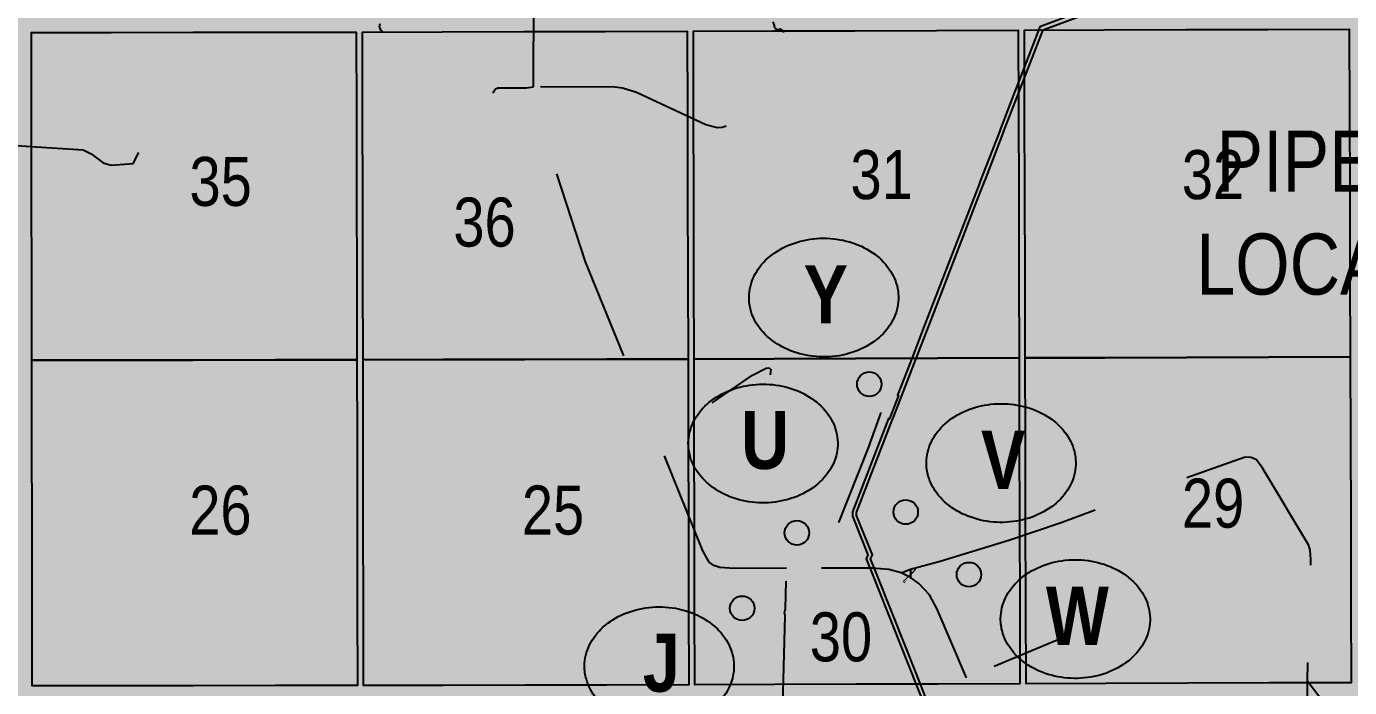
# Model space of a CAD drawing. Extents: x 507565 to 531726, y 6009554 to 6022365.
# Drawn here: x 523152 to 523368.3, y 6015356.9 to 6015464.9 of the extents above; entities that cross this region are included whole.
import ezdxf
from ezdxf.enums import TextEntityAlignment as Align

# ---------------------------------------------------------------- set-up
doc = ezdxf.new("R2010")
doc.units = 0
doc.header["$LTSCALE"] = 5
doc.linetypes.add('DASHED2', pattern=[9.525, 6.35, -3.175])
for name, color, linetype in [('CG-NOTES', 7, 'Continuous'), ('P-PROPOSED', 10, 'Continuous'), ('Quarters', 8, 'Continuous'), ('RoadSeg', 57, 'DASHED2'), ('ROUTE-MAP-ROUTE', 90, 'Continuous'), ('T-WATER', 160, 'Continuous')]:
    doc.layers.add(name, color=color, linetype=linetype)
doc.layers.add('ROUTE-MAP-BACKGROUND-H', color=7, linetype='Continuous', true_color=0xf0ebff)
doc.styles.add('120', font='ARIALN.TTF', dxfattribs={"height": 13})
doc.styles.add('80', font='ARIALN.TTF', dxfattribs={"height": 10})
doc.styles.add('BOLD', font='ARIALNB.TTF')

# ---------------------------------------------------------------- blocks, each defined once
blk = doc.blocks.new('AA')
at = {"const_width": 4}
blk.add_lwpolyline([(-1, 0, 1), (1, 0, 1)], format="xyb", close=True, dxfattribs=at)
blk.add_circle((0, 0), 2)
blk = doc.blocks.new('Route_Letters')
h = blk.add_hatch(color=255)
h.dxf.hatch_style = 1
edge = h.paths.add_edge_path()
edge.add_ellipse((-0.12, 0.46), major_axis=(-11.97, 0), ratio=0.789318, start_angle=0, end_angle=360)
at = {"color": 5}
blk.add_open_spline([(-12.34, 0.46), (-12.34, -0.25), (-12.24, -0.97), (-11.72, -2.79), (-11.14, -3.88), (-9.56, -5.81), (-8.54, -6.66), (-6.22, -8.02), (-4.9, -8.54), (-2.12, -9.17), (-0.66, -9.3), (2.22, -9.13), (3.64, -8.84), (6.27, -7.89), (7.48, -7.22), (9.54, -5.6), (10.38, -4.64), (11.6, -2.54), (11.97, -1.4), (12.18, 0.91), (12.02, 2.08), (11.2, 4.3), (10.54, 5.35), (8.8, 7.2), (7.72, 7.99), (5.29, 9.24), (3.93, 9.68), (1.11, 10.18), (-0.35, 10.23), (-3.22, 9.91), (-4.61, 9.55), (-7.16, 8.47), (-8.32, 7.75), (-10.24, 6.02), (-11, 5.02), (-12.05, 2.86), (-12.32, 1.7), (-12.34, 0.52), (-12.34, 0.49), (-12.34, 0.46)], degree=3, knots=[0, 0, 0, 0, 0.219529, 0.219529, 0.575727, 0.575727, 0.931924, 0.931924, 1.288121, 1.288121, 1.644318, 1.644318, 2.000515, 2.000515, 2.356712, 2.356712, 2.712909, 2.712909, 3.069107, 3.069107, 3.425304, 3.425304, 3.781501, 3.781501, 4.137698, 4.137698, 4.493895, 4.493895, 4.850092, 4.850092, 5.20629, 5.20629, 5.562487, 5.562487, 5.918684, 5.918684, 6.274881, 6.274881, 6.283185, 6.283185, 6.283185, 6.283185], dxfattribs=at)
at = {"color": 14, "style": 'BOLD'}
blk.add_attdef('A', text='', height=9.5, dxfattribs=at).set_placement((0.22, 0.98), align=Align.MIDDLE)
blk = doc.blocks.new('*U181')
h = blk.add_hatch(color=255)
edge = h.paths.add_edge_path()
edge.add_line((-29, -20), (29, -20))
edge.add_arc((29, -14), 6, 270, 360)
edge.add_line((35, -14), (35, 12.5))
edge.add_arc((29, 12.5), 6, 0, 90)
edge.add_line((29, 18.5), (-29, 18.5))
edge.add_arc((-29, 12.5), 6, 90, 180)
edge.add_line((-35, 12.5), (-35, -14))
edge.add_arc((-29, -14), 6, 180, 270)
at = {"color": 14, "flags": 128}
blk.add_lwpolyline([(-29, -20, 3, 3, 0), (29, -20, 3, 3, 0.414214), (35, -14, 3, 3, 0), (35, 12.5, 3, 0, 0.414214), (29, 18.5, 0, 0, 0), (-29, 18.5, 0, 0, 0.414214), (-35, 12.5, 0, 0, 0), (-35, -14, 0, 3, 0.414214)], format="xyseb", close=True, dxfattribs=at)
at = {"color": 14, "style": '80'}
blk.add_attdef('ENTER_TEXT_001', (-26.85, -4.92), '', height=10, dxfattribs=at)

msp = doc.modelspace()

# ---------------------------------------------------------------- hatches: boundary and pattern name
at = {"layer": 'ROUTE-MAP-BACKGROUND-H'}
h = msp.add_hatch(color=256, dxfattribs=at)
h.dxf.hatch_style = 1
h.paths.add_polyline_path([(523871.081, 6016124.178), (523873.071, 6015800.356), (523917.515, 6015800.58), (523923.823, 6014811.294), (522926.315, 6014807.962), (522925.895, 6015778.478), (522873.584, 6015778.442), (522873.69, 6016121.495)])

# ---------------------------------------------------------------- linework, layer by layer
at = {"layer": 'CG-NOTES', "color": 14, "flags": 128}
msp.add_lwpolyline([(523310.199, 6015433.99, 0, 9.995, 0), (523378.043, 6015416.883, 0, 0, 0)], format="xyseb", dxfattribs=at)
at = {"layer": 'P-PROPOSED', "flags": 128}
for points in [[(523344.742, 6015474.924), (523317.72, 6015464.846), (523314.582, 6015456.733), (523313.584, 6015454.153), (523311.272, 6015448.175), (523311.079, 6015447.676), (523308.333, 6015440.576), (523307.955, 6015439.599), (523307.644, 6015438.795), (523307.224, 6015437.71), (523298.956, 6015416.333), (523296.852, 6015410.894), (523294.439, 6015404.654), (523294.586, 6015404.596), (523293.279, 6015401.217), (523293.096, 6015400.744), (523292.952, 6015400.811), (523287.066, 6015385.592), (523287.07, 6015384.868), (523289.593, 6015378.531), (523289.313, 6015377.883), (523290.435, 6015375.065), (523295.146, 6015363.23), (523297.556, 6015357.178), (523298.84, 6015353.954)], [(523299.356, 6015354.457), (523298.175, 6015357.424), (523295.764, 6015363.476), (523291.089, 6015375.222), (523290.034, 6015377.873), (523290.313, 6015378.521), (523287.735, 6015384.997), (523287.732, 6015385.47), (523293.569, 6015400.561), (523293.752, 6015401.034), (523295.059, 6015404.413), (523297.473, 6015410.653), (523299.577, 6015416.093), (523307.845, 6015437.47), (523308.264, 6015438.554), (523308.576, 6015439.359), (523308.954, 6015440.336), (523311.7, 6015447.436), (523311.893, 6015447.935), (523314.205, 6015453.913), (523315.203, 6015456.493), (523318.233, 6015464.327), (523345.598, 6015474.533)]]:
    msp.add_lwpolyline(points, dxfattribs=at)
at = {"layer": 'Quarters'}
for points in [[(523206.001, 6015423.791), (523206.024, 6015410.402), (523192.655, 6015410.388), (523179.286, 6015410.374), (523165.917, 6015410.36), (523152.882, 6015410.346), (523152.863, 6015423.735), (523152.844, 6015437.124), (523152.825, 6015450.513), (523152.806, 6015463.902), (523165.836, 6015463.916), (523179.201, 6015463.929), (523192.565, 6015463.943), (523205.93, 6015463.957), (523205.953, 6015450.568), (523205.977, 6015437.18), (523206.001, 6015423.791)], [(523220.063, 6015410.437), (523207.029, 6015410.405), (523207.005, 6015423.794), (523206.981, 6015437.182), (523206.958, 6015450.571), (523206.934, 6015463.959), (523219.964, 6015463.994), (523233.328, 6015464.03), (523246.693, 6015464.067), (523260.058, 6015464.103), (523260.086, 6015450.711), (523260.114, 6015437.319), (523260.143, 6015423.927), (523260.171, 6015410.535), (523246.802, 6015410.502), (523233.432, 6015410.47), (523220.063, 6015410.437)], [(523274.208, 6015410.58), (523261.175, 6015410.538), (523261.147, 6015423.93), (523261.119, 6015437.322), (523261.09, 6015450.714), (523261.062, 6015464.106), (523274.09, 6015464.147), (523287.453, 6015464.189), (523300.816, 6015464.231), (523314.179, 6015464.273), (523314.212, 6015450.882), (523314.245, 6015437.49), (523314.278, 6015424.099), (523314.311, 6015410.708), (523300.943, 6015410.665), (523287.576, 6015410.622), (523274.208, 6015410.58)], [(523328.348, 6015410.753), (523315.315, 6015410.711), (523315.283, 6015424.102), (523315.249, 6015437.494), (523315.216, 6015450.885), (523315.183, 6015464.276), (523328.212, 6015464.318), (523341.575, 6015464.36), (523354.938, 6015464.402), (523368.301, 6015464.445), (523368.339, 6015451.054), (523368.376, 6015437.663), (523368.414, 6015424.272), (523368.452, 6015410.881), (523355.084, 6015410.839), (523341.716, 6015410.796), (523328.348, 6015410.753)], [(523206.096, 6015370.237), (523206.119, 6015357.183), (523192.745, 6015357.169), (523179.371, 6015357.154), (523165.997, 6015357.139), (523152.958, 6015357.125), (523152.939, 6015370.179), (523152.92, 6015383.568), (523152.901, 6015396.957), (523152.882, 6015410.346), (523165.917, 6015410.36), (523179.286, 6015410.374), (523192.655, 6015410.388), (523206.024, 6015410.402), (523206.048, 6015397.014), (523206.072, 6015383.625), (523206.096, 6015370.237)], [(523220.162, 6015357.214), (523207.123, 6015357.185), (523207.1, 6015370.239), (523207.076, 6015383.628), (523207.052, 6015397.016), (523207.029, 6015410.405), (523220.063, 6015410.437), (523233.432, 6015410.47), (523246.802, 6015410.502), (523260.171, 6015410.535), (523260.199, 6015397.143), (523260.228, 6015383.752), (523260.256, 6015370.36), (523260.284, 6015357.303), (523246.91, 6015357.273), (523233.536, 6015357.244), (523220.162, 6015357.214)], [(523274.325, 6015357.348), (523261.288, 6015357.306), (523261.26, 6015370.363), (523261.232, 6015383.755), (523261.204, 6015397.147), (523261.175, 6015410.538), (523274.208, 6015410.58), (523287.576, 6015410.622), (523300.943, 6015410.665), (523314.311, 6015410.708), (523314.344, 6015397.316), (523314.377, 6015383.925), (523314.41, 6015370.534), (523314.442, 6015357.477), (523301.07, 6015357.434), (523287.698, 6015357.391), (523274.325, 6015357.348)], [(523328.484, 6015357.523), (523315.447, 6015357.48), (523315.415, 6015370.537), (523315.413, 6015371.06), (523315.382, 6015383.928), (523315.349, 6015397.32), (523315.315, 6015410.711), (523328.348, 6015410.753), (523341.716, 6015410.796), (523355.084, 6015410.839), (523368.452, 6015410.881), (523368.49, 6015397.491), (523368.527, 6015384.1), (523368.565, 6015370.709), (523368.602, 6015357.653), (523355.229, 6015357.61), (523341.857, 6015357.566), (523328.484, 6015357.523)]]:
    msp.add_lwpolyline(points, close=True, dxfattribs=at)
at = {"layer": 'RoadSeg', "flags": 128}
for points in [[(523228.269, 6015454.04), (523228.669, 6015454.673), (523229.102, 6015454.873), (523233.697, 6015454.873), (523234.929, 6015455.006), (523234.996, 6015475.419), (523235.029, 6015475.819), (523234.896, 6015479.748), (523234.563, 6015481.08), (523231.533, 6015487.074), (523230.966, 6015487.507), (523228.302, 6015488.273), (523226.904, 6015489.272), (523223.84, 6015492.502), (523219.511, 6015497.497), (523217.613, 6015499.329)], [(523266.398, 6015448.613), (523265.765, 6015448.346), (523265, 6015448.313), (523263.068, 6015448.812), (523251.746, 6015454.107), (523249.448, 6015454.806), (523248.216, 6015454.939), (523234.929, 6015455.006), (523235.029, 6015452.975), (523235.362, 6015450.943), (523243.354, 6015426.434), (523254.443, 6015399.295)], [(523124.639, 6015399.594), (523131.898, 6015407.52), (523150.546, 6015427.733), (523150.746, 6015428.632), (523150.413, 6015439.621), (523150.28, 6015445.416), (523161.269, 6015444.716), (523162.601, 6015444.05), (523164.566, 6015442.585), (523165.854, 6015442.238), (523169.446, 6015442.504), (523170.372, 6015444.309)], [(523276.288, 6015376.351), (523267.797, 6015376.318), (523265.366, 6015376.451), (523264.4, 6015376.784), (523263.634, 6015377.35), (523262.569, 6015379.215), (523254.443, 6015399.295), (523257.207, 6015399.228), (523258.672, 6015399.628), (523270.727, 6015407.919), (523272.958, 6015409.052), (523273.458, 6015409.085), (523273.724, 6015408.818), (523273.624, 6015407.953)], [(523308.261, 6015276.406), (523307.591, 6015276.583), (523304.86, 6015276.983), (523283.614, 6015279.647), (523281.65, 6015280.412), (523279.851, 6015281.478), (523278.053, 6015283.31), (523277.088, 6015284.775), (523274.823, 6015289.57), (523274.357, 6015291.102), (523274.157, 6015292.667), (523274.157, 6015298.328), (523274.523, 6015311.581), (523275.988, 6015319.64), (523276.588, 6015321.605), (523277.254, 6015322.871), (523278.919, 6015324.835), (523280.85, 6015326.766), (523281.35, 6015327.632), (523281.65, 6015328.498), (523281.75, 6015329.764), (523281.616, 6015330.563), (523280.95, 6015332.161), (523276.089, 6015340.52), (523275.522, 6015342.151), (523275.422, 6015343.883), (523276.055, 6015368.658), (523275.955, 6015369.091), (523276.089, 6015369.757), (523276.288, 6015376.351), (523282.016, 6015376.351), (523282.715, 6015378.515), (523289.675, 6015396.031), (523291.773, 6015401.792)], [(523296.535, 6015376.184), (523301.397, 6015377.516), (523312.652, 6015380.946), (523321.177, 6015383.843), (523330.967, 6015387.406), (523331.367, 6015387.54), (523351.247, 6015394.533), (523352.28, 6015394.499), (523353.112, 6015394.1), (523353.845, 6015393.168), (523361.57, 6015380.213), (523361.87, 6015379.314), (523361.97, 6015377.783), (523361.404, 6015357.936), (523361.404, 6015354.839), (523362.769, 6015352.874)], [(523295.036, 6015375.618), (523293.005, 6015376.151), (523290.274, 6015376.384), (523282.016, 6015376.351)], [(523305.692, 6015358.435), (523300.93, 6015369.657), (523299.632, 6015372.022), (523297.933, 6015373.887), (523296.568, 6015374.852), (523295.036, 6015375.618), (523296.535, 6015376.184), (523296.568, 6015374.852)], [(523327.438, 6015322.804), (523320.911, 6015327.699), (523319.479, 6015328.998), (523318.213, 6015330.463), (523316.881, 6015332.561), (523314.017, 6015338.855), (523305.692, 6015358.435), (523321.21, 6015364.929)], [(523380.785, 6015349.044), (523380.984, 6015351.742), (523380.818, 6015352.308), (523380.452, 6015352.674), (523378.287, 6015352.974), (523365.733, 6015353.34), (523365.1, 6015353.473), (523364.368, 6015354.073), (523361.404, 6015357.936)]]:
    msp.add_lwpolyline(points, dxfattribs=at)
at = {"layer": 'ROUTE-MAP-ROUTE', "linetype": 'Continuous', "const_width": 3}
msp.add_lwpolyline([(523234.946, 6015466.932), (523234.94, 6015464.931), (523234.932, 6015462.263), (523234.924, 6015459.594), (523234.916, 6015456.926), (523234.91, 6015454.925), (523235, 6015453.062), (523235.009, 6015452.889), (523235.305, 6015451.085), (523235.342, 6015450.857), (523235.478, 6015450.442), (523236.512, 6015447.271), (523237.133, 6015445.368), (523237.34, 6015444.733), (523237.754, 6015443.464), (523238.374, 6015441.562), (523238.788, 6015440.293), (523239.408, 6015438.39), (523240.857, 6015433.949), (523241.684, 6015431.412), (523243.132, 6015426.971), (523243.344, 6015426.323), (523243.591, 6015425.719), (523245.105, 6015422.012), (523247.629, 6015415.835), (523249.143, 6015412.129), (523249.396, 6015411.511), (523250.153, 6015409.657), (523250.658, 6015408.422), (523250.91, 6015407.804), (523251.92, 6015405.334), (523252.424, 6015404.098), (523252.677, 6015403.48), (523254.443, 6015399.156), (523256.954, 6015392.952), (523258.206, 6015389.859), (523258.957, 6015388.004), (523259.958, 6015385.529), (523262.578, 6015379.056), (523263.642, 6015377.189), (523264.35, 6015376.667), (523264.409, 6015376.623), (523265.377, 6015376.288), (523266.283, 6015376.239), (523266.95, 6015376.203), (523267.809, 6015376.156), (523271.629, 6015376.171), (523272.298, 6015376.174), (523274.304, 6015376.181), (523276.31, 6015376.189), (523276.22, 6015373.24), (523276.2, 6015372.574), (523276.119, 6015369.906), (523276.11, 6015369.591), (523276.041, 6015369.246), (523275.977, 6015368.923), (523276.077, 6015368.489), (523276.046, 6015367.263), (523276.029, 6015366.596), (523275.978, 6015364.596), (523275.875, 6015360.594), (523275.858, 6015359.927), (523275.807, 6015357.927), (523275.756, 6015355.926), (523275.67, 6015352.592)], dxfattribs=at)
at = {"layer": 'ROUTE-MAP-ROUTE', "const_width": 2.998, "flags": 128}
msp.add_lwpolyline([(523308.364, 6015351.856), (523306.28, 6015356.75), (523305.982, 6015357.449), (523305.853, 6015357.753), (523305.786, 6015357.909), (523299.891, 6015371.749, 0.102124), (523299.774, 6015371.918), (523298.381, 6015373.244), (523297.517, 6015374.068), (523296.822, 6015374.729), (523296.475, 6015375.06, 0.0337271), (523296.422, 6015375.104), (523296.301, 6015375.225, 0.0045), (523296.295, 6015375.232), (523296.244, 6015375.281), (523293.054, 6015376.395), (523277.824, 6015376.395)], format="xyb", dxfattribs=at)
at = {"layer": 'T-WATER', "linetype": 'Continuous', "flags": 128}
for points in [[(523209.823, 6015464.604), (523209.748, 6015464.803), (523209.839, 6015465.353)], [(523274.041, 6015465.628), (523274.323, 6015464.847)], [(523210.271, 6015463.878), (523209.943, 6015464.286), (523209.823, 6015464.604)], [(523275.847, 6015463.878), (523275.73, 6015464.181), (523275.363, 6015464.435), (523274.811, 6015464.349), (523274.394, 6015464.648), (523274.323, 6015464.847)]]:
    msp.add_lwpolyline(points, dxfattribs=at)

# ---------------------------------------------------------------- block references
at = {"layer": 'CG-NOTES'}
ref = msp.add_blockref('*U181', (523372.715, 6015417.395), dxfattribs=dict(at, xscale=0.9981610294825279, yscale=0.9981610294825279, zscale=0.9981610294825279))
ref.add_attrib('ENTER_TEXT_001', 'PIPELINE', (523346.576, 6015437.879), dxfattribs={"layer": '0', "color": 14, "height": 9.9816, "style": '80'})
ref.add_attrib('ENTER_TEXT_002', 'LOCATION', (523343.287, 6015421.066), dxfattribs={"layer": '0', "color": 14, "height": 9.9816, "style": '80'})
at = {"layer": 'CG-NOTES', "xscale": 0.9994723600900708, "yscale": 0.9994723600900708, "zscale": 0.9994723600900708}
for p, values in [((523282.483, 6015420.118), {'A': 'Y'}), ((523272.557, 6015396.277), {'A': 'U'}), ((523311.482, 6015393.087), {'A': 'V'}), ((523323.621, 6015367.591), {'A': 'W'}), ((523255.587, 6015359.881), {'A': 'J'})]:
    msp.add_blockref('Route_Letters', p, dxfattribs=at).add_auto_attribs(values)
for p in [(523289.81, 6015406.431), (523295.776, 6015385.537), (523277.974, 6015382.139), (523306.112, 6015375.321), (523269.033, 6015369.815)]:
    msp.add_blockref('AA', p, dxfattribs=at)

# ---------------------------------------------------------------- texts
at = {"layer": 'RoadSeg', "style": '120'}
for s, p in [('35', (523178.659, 6015435.558)), ('31', (523286.737, 6015436.672)), ('32', (523340.917, 6015436.672)), ('36', (523221.802, 6015428.917)), ('26', (523178.613, 6015381.856)), ('25', (523233, 6015381.865)), ('29', (523340.929, 6015382.987)), ('30', (523280.088, 6015361.14))]:
    msp.add_text(s, height=8.0042, dxfattribs=at).set_placement(p)

doc.saveas('drawing.dxf')
